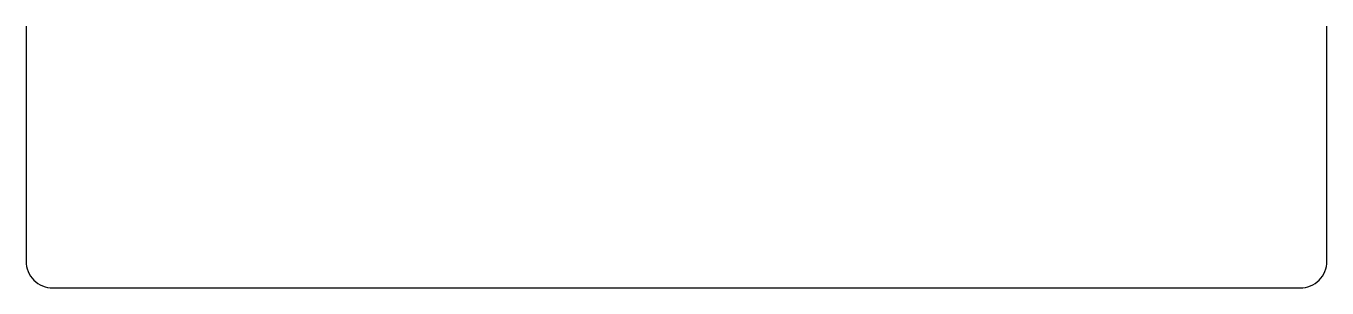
# Model space of a CAD drawing. Extents: x -0.03 to 6.03, y 0.03 to 1.25.
import ezdxf

# ---------------------------------------------------------------- set-up
doc = ezdxf.new("R2010")
doc.units = 0
doc.header["$LTSCALE"] = 16
doc.header["$MEASUREMENT"] = 0
doc.layers.get('0').update_dxf_attribs({"linetype": 'CONTINUOUS'})

msp = doc.modelspace()

# ---------------------------------------------------------------- linework, layer by layer
at = {"color": 0}
msp.add_lwpolyline([(-0.03, 1.25), (-0.03, 0.155, 0.414214), (0.095, 0.03), (5.905, 0.03, 0.414214), (6.03, 0.155), (6.03, 1.25)], format="xyb", dxfattribs=at)

doc.saveas('drawing.dxf')
